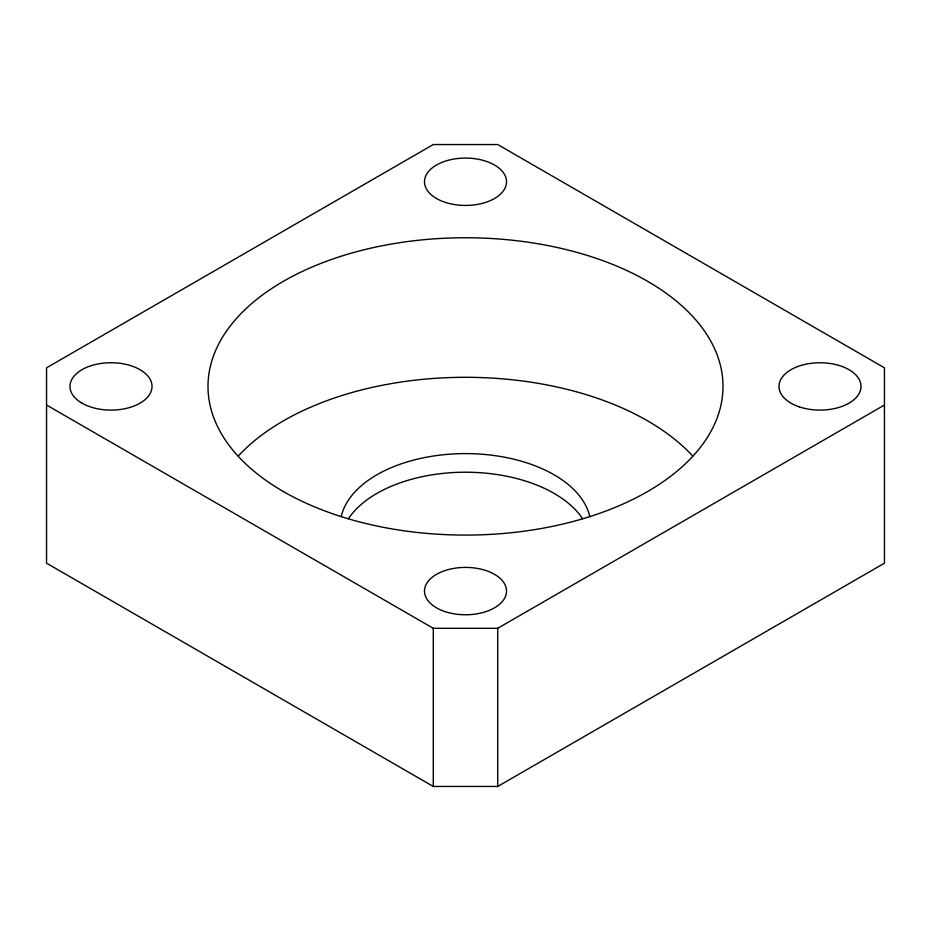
<?xml version="1.0" encoding="UTF-8"?>
<svg xmlns="http://www.w3.org/2000/svg" width="931" height="931" viewBox="0 0 931 931"><rect width="100%" height="100%" fill="white"/><g stroke="black" fill="none" stroke-linecap="round" stroke-linejoin="round"><path stroke-width="1.4" d="M46.55 405.032L433.276 628.297L497.724 628.297L884.45 405.032M497.724 786.451L884.45 563.185L884.45 367.815L497.724 144.549L433.276 144.549L46.55 367.815L46.55 563.185L433.276 786.451L497.724 786.451L497.724 628.297M433.276 628.297L433.276 786.451M348.485 518.66A125.336 72.362 0 0 1 465.5 472.215A125.336 72.362 0 0 1 582.515 518.66M238.301 455.992A257.503 148.669 0 0 1 465.5 377.299A257.503 148.669 0 0 1 692.699 455.992M341.235 516.53A125.336 72.362 0 0 1 465.5 453.606A125.336 72.362 0 0 1 589.765 516.53M436.499 198.501A41.022 23.682 0 0 0 505.126 187.887A41.022 23.682 0 0 0 454.887 158.887A41.022 23.682 0 0 0 436.499 198.501M81.998 403.17A41.022 23.682 0 0 0 150.624 392.556A41.022 23.682 0 0 0 100.385 363.544A41.022 23.682 0 0 0 81.998 403.17M444.995 611.597A41.022 23.682 0 0 0 506.522 591.092A41.022 23.682 0 0 0 444.995 570.575A41.022 23.682 0 0 0 444.995 611.597M799.485 406.928A41.022 23.682 0 0 0 861.012 386.423A41.022 23.682 0 0 0 799.485 365.918A41.022 23.682 0 0 0 799.485 406.928M283.42 491.545A257.503 148.669 0 0 0 714.228 424.897A257.503 148.669 0 0 0 398.852 242.816A257.503 148.669 0 0 0 283.42 491.545"/></g></svg>
